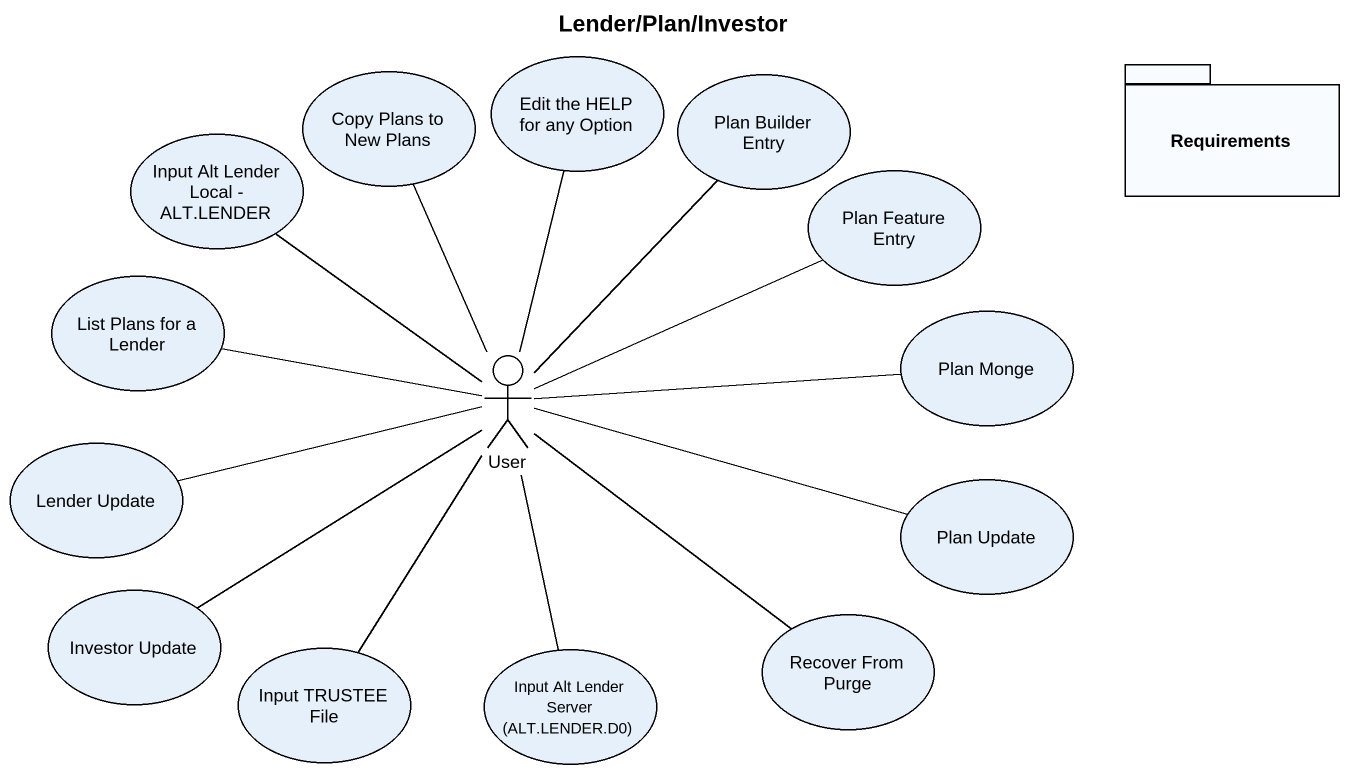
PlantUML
@startuml
title Lender/Plan/Investor
usecase "Copy Plans to New Plans" as Copy_Plans_to_New_Plans
usecase "Edit the HELP for any Option" as Edit_the_HELP_for_any_Option
usecase "Plan Builder Entry" as Plan_Builder_Entry
package Requirements {
}
usecase "Input Alt Lender Local - ALT.LENDER" as Input_Alt_Lender_Local_ALT
usecase "Plan Feature Entry" as Plan_Feature_Entry
usecase "List Plans for a Lender" as List_Plans_for_a_Lender
usecase "Plan Monge" as Plan_Monge
actor User
usecase "Lender Update" as Lender_Update
usecase "Plan Update" as Plan_Update
usecase "Investor Update" as Investor_Update
usecase "Recover From Purge" as Recover_From_Purge
usecase "Input TRUSTEE File" as Input_TRUSTEE_File
usecase "Input Alt Lender Server (ALT.LENDER.D0)" as Input_Alt_Lender_Server_ALT
User -up- Copy_Plans_to_New_Plans
User -up- Edit_the_HELP_for_any_Option
User -up- Plan_Builder_Entry
User -up- Input_Alt_Lender_Local_ALT
User -right- Plan_Feature_Entry
User -left- List_Plans_for_a_Lender
User -right- Plan_Monge
User -left- Lender_Update
User -right- Plan_Update
User -left- Investor_Update
User -- Recover_From_Purge
User -- Input_TRUSTEE_File
User -- Input_Alt_Lender_Server_ALT
@enduml
